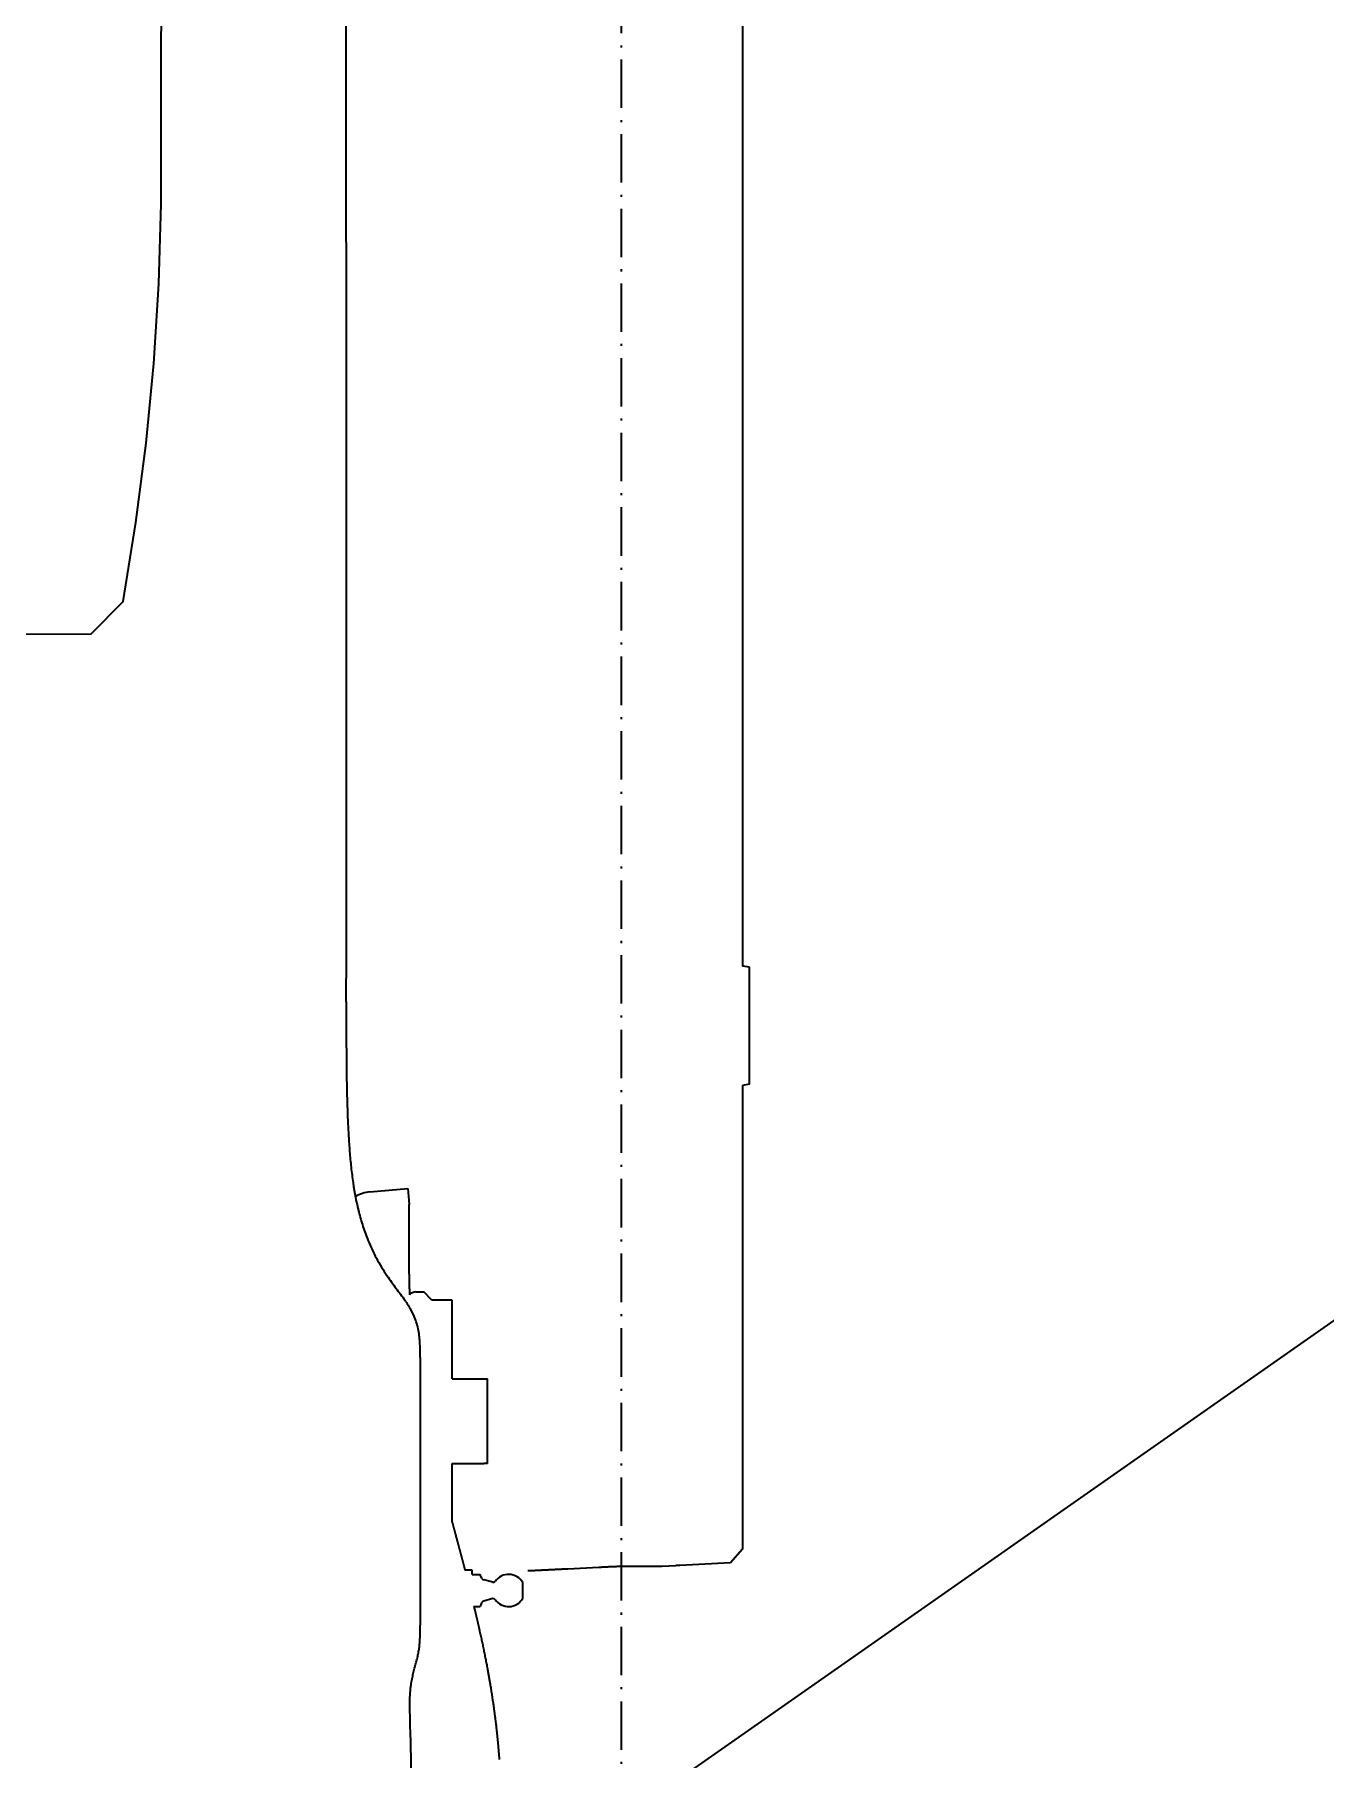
# Model space of a CAD drawing. Header units: millimetres. Extents: x 120 to 10915, y 515 to 8014.
# Drawn here: x 2454.5 to 2774.5, y 2780.1 to 3207.7 of the extents above; entities that cross this region are included whole.
import ezdxf

# ---------------------------------------------------------------- set-up
doc = ezdxf.new("R2010")
doc.units = ezdxf.units.MM
doc.linetypes.add('DASHDOT', pattern=[18.5, 12, -3, 0.5, -3])
doc.layers.get('0').update_dxf_attribs({"lineweight": 13})
for name, color, linetype, lineweight in [('201_Dimensions', 7, 'Continuous', 13), ('202_Information', 7, 'Continuous', 13), ('205_Chassis_top_view', 7, 'Continuous', 13), ('206_Cab_side_and_top_view', 7, 'Continuous', 13)]:
    doc.layers.add(name, color=color, linetype=linetype, lineweight=lineweight)

# ---------------------------------------------------------------- blocks, each defined once
blk = doc.blocks.new('PREL')
at = {"layer": '202_Information', "color": 1, "lineweight": 35}
blk.add_line((2352.413049, 421.911235), (2925.81948, 823.41474), dxfattribs=at)
blk = doc.blocks.new('2647074_1')
at = {"layer": '201_Dimensions', "color": 2, "linetype": 'DASHDOT', "lineweight": 35}
blk.add_line((2600, 150), (2600, 1275), dxfattribs=at)
blk = doc.blocks.new('2409089_1')
at = {"layer": '206_Cab_side_and_top_view', "color": 3, "lineweight": 35}
for p, q in [((2537.6, 750.81), (2547, 751.63)), ((2547, 751.63), (2547.35, 747.65)), ((2547.35, 741.17), (2547.35, 747.65)), ((2547.35, 730.38), (2547.35, 741.17)), ((2549, 726), (2551, 726)), ((2553, 724), (2551, 726)), ((2558, 724), (2553, 724)), ((2558, 704.5), (2558, 724)), ((2550.1, 709.72), (2550.1, 643.39)), ((2558, 704.5), (2565.86, 704.5)), ((2565.86, 704.5), (2566.8, 704.5)), ((2566.8, 699.25), (2566.8, 704.5)), ((2566.8, 699.04), (2566.8, 699.25)), ((2566.8, 688.75), (2566.8, 699.03)), ((2566.8, 683.5), (2566.8, 688.75)), ((2558, 668.99), (2558, 683.5)), ((2558, 683.5), (2565.86, 683.5)), ((2566.8, 683.5), (2565.86, 683.5)), ((2563, 657), (2561.19, 657)), ((2563, 656), (2563, 657)), ((2563, 656), (2565, 656)), ((2565.18, 655.32), (2565, 656)), ((2568.13, 654.02), (2565.89, 654.62)), ((2568.13, 649.98), (2565.89, 649.38)), ((2575.5, 651.07), (2575.5, 653.94)), ((2575.5, 650.06), (2575.5, 651.07)), ((2563.4, 648), (2565, 648)), ((2565.18, 648.68), (2565, 648))]:
    blk.add_line(p, q, dxfattribs=at)
blk.add_lwpolyline([(2531.78, 797.91, 0.000638), (2531.71, 1046.35)], format="xyb", dxfattribs=at)
for centre, radius, start, end in [((2538.3, 742.84), 8, 95, 121.8287), ((2549, 724), 2, 90, 140.6635), ((2534.42, 714.23), 15.26, 29.5653, 30.9689), ((2566.15, 655.58), 1, 195, 255), ((2572, 652), 4, 28.955, 146.251), ((2568.26, 654.5), 0.5, 255, 326.251), ((2568.26, 649.5), 0.5, 33.749, 105), ((2572, 652), 4, 213.749, 331.045), ((2566.15, 648.42), 1, 105, 165), ((1333.39, 585.91), 1214.69, 358.75073, 1.62672)]:
    blk.add_arc(centre, radius, start, end, dxfattribs=at)
for points, degree, knots in [([(2531.78, 797.91), (2531.77, 796.06), (2531.77, 792.36), (2531.78, 786.81), (2531.82, 781.25), (2531.91, 775.15), (2532.08, 769.62), (2532.33, 764.65), (2532.59, 760.78), (2532.95, 756.92), (2533.58, 751.92), (2534.5, 747), (2535.86, 742.22), (2537.26, 738.37), (2539.2, 734.24), (2540.9, 731.44), (2541.85, 730.04)], 3, [0, 0, 0, 0, 5.549664, 11.102556, 16.662524, 22.232984, 29.400349, 33.273405, 37.150235, 41.0301, 44.910413, 52.26822, 56.000777, 59.805063, 64.570519, 69.637435, 69.637435, 69.637435, 69.637435]), ([(2541.85, 730.04), (2542.22, 729.49), (2542.97, 728.43), (2544.11, 726.9), (2545.22, 725.42), (2546.21, 724.05), (2546.97, 722.94), (2547.36, 722.31), (2547.5, 722.08)], 3, [0, 0, 0, 0, 1.989671, 3.900768, 5.726301, 7.532051, 8.952397, 9.762117, 9.762117, 9.762117, 9.762117]), ([(2547.35, 730.38), (2547.35, 729.79), (2547.35, 729.18), (2547.36, 728.56), (2547.38, 727.53), (2547.41, 726.47), (2547.42, 726.08), (2547.44, 725.68), (2547.45, 725.27)], 5, [0, 0, 0, 0, 0, 0, 8.367159, 8.367159, 8.367159, 13.347307, 13.347307, 13.347307, 13.347307, 13.347307, 13.347307]), ([(2550.1, 709.72), (2550.1, 710.28), (2550.1, 711.41), (2550.06, 713.11), (2549.93, 714.81), (2549.68, 716.49), (2549.28, 718.15), (2548.77, 719.58), (2548.22, 720.77), (2547.87, 721.43), (2547.69, 721.76)], 3, [0, 0, 0, 0, 1.692214, 3.387407, 5.102606, 6.782381, 8.498152, 10.206779, 11.314771, 12.440134, 12.440134, 12.440134, 12.440134]), ([(2558, 668.99), (2558.24, 668.09), (2558.48, 667.2), (2558.72, 666.3), (2559.29, 664.18), (2559.86, 662.05), (2560.2, 660.79), (2560.59, 659.29), (2560.99, 657.79), (2561.06, 657.53), (2561.12, 657.26), (2561.19, 657)], 5, [28.383588, 28.383588, 28.383588, 28.383588, 28.383588, 28.383588, 37.478201, 37.478201, 37.478201, 49.969001, 49.969001, 49.969001, 52.632497, 52.632497, 52.632497, 52.632497, 52.632497, 52.632497]), ([(2563.4, 648), (2563.51, 647.57), (2563.61, 647.14), (2563.72, 646.71), (2564.11, 645.06), (2564.5, 643.41), (2564.78, 642.18), (2565.88, 637.26), (2566.86, 632.29), (2567.52, 628.55), (2568.28, 623.55), (2568.89, 618.54), (2569.03, 617.29), (2569.26, 615.1), (2569.46, 612.91), (2569.53, 611.97), (2569.61, 611.04), (2569.68, 610.1)], 5, [7.950045, 7.950045, 7.950045, 7.950045, 7.950045, 7.950045, 12.317544, 12.317544, 12.317544, 24.683438, 24.683438, 24.683438, 61.845839, 61.845839, 61.845839, 74.22265, 74.22265, 74.22265, 83.483206, 83.483206, 83.483206, 83.483206, 83.483206, 83.483206]), ([(2547.69, 627.39), (2547.74, 627.92), (2547.87, 628.94), (2548.14, 630.4), (2548.46, 631.74), (2548.79, 633), (2549.11, 634.19), (2549.41, 635.37), (2549.66, 636.54), (2549.86, 637.75), (2549.99, 639.01), (2550.07, 640.37), (2550.1, 641.84), (2550.1, 642.86), (2550.1, 643.39)], 3, [0, 0, 0, 0, 1.607878, 3.080909, 4.448751, 5.737244, 6.969875, 8.169825, 9.361952, 10.573958, 11.836285, 13.180895, 14.639698, 16.243611, 16.243611, 16.243611, 16.243611]), ([(2547.6, 620.39), (2547.58, 620.78), (2547.56, 621.56), (2547.54, 622.72), (2547.53, 623.89), (2547.54, 625.06), (2547.59, 626.22), (2547.65, 627), (2547.69, 627.39)], 3, [0, 0, 0, 0, 1.165765, 2.33156, 3.497584, 4.664394, 5.83307, 7.00548, 7.00548, 7.00548, 7.00548])]:
    blk.add_open_spline(points, degree=degree, knots=knots, dxfattribs=at)
blk = doc.blocks.new('2470071')
at = {"layer": '206_Cab_side_and_top_view', "color": 3, "lineweight": 35}
for p, q in [((2630, 1139.99), (2630, 806.8)), ((2631.7, 806.5), (2630, 806.8)), ((2631.7, 785.05), (2631.7, 806.5)), ((2631.7, 777.5), (2631.7, 785.05)), ((2631.7, 777.5), (2630, 777.2)), ((2630, 777.2), (2630, 662.22)), ((2627, 658.89), (2614.48, 658.23)), ((2630, 662.22), (2627, 658.89)), ((2586.73, 657.4), (2594.34, 657.78)), ((2599.56, 658), (2610, 658)), ((2610, 658), (2613.5, 658.18)), ((2614.48, 658.23), (2613.5, 658.18))]:
    blk.add_line(p, q, dxfattribs=at)
blk.add_open_spline([(2576.78, 656.91), (2578.75, 657), (2580.73, 657.1), (2582.72, 657.2), (2584.72, 657.3), (2586.73, 657.4)], degree=5, dxfattribs=at)
blk.add_open_spline([(2594.34, 657.78), (2595.2, 657.83), (2596.06, 657.87), (2596.91, 657.91), (2598.11, 657.96), (2598.98, 657.99), (2599.24, 658), (2599.44, 658), (2599.56, 658)], degree=5, knots=[0, 0, 0, 0, 0, 0, 7.110688, 7.110688, 7.110688, 11.167399, 11.167399, 11.167399, 11.167399, 11.167399, 11.167399], dxfattribs=at)
blk = doc.blocks.new('2833342_1')
at = {"layer": '205_Chassis_top_view', "color": 3, "lineweight": 35}
blk.add_lwpolyline([(2452.07666, 889.035828), (2468.5, 889.134827), (2476.5, 897.134827), (2479.635254, 916.712463), (2482.146973, 936.379822), (2484.033203, 956.117004), (2485.291748, 975.904175), (2485.921387, 995.721252), (2486, 1081.365234), (2485.685059, 1101.189819), (2484.740967, 1120.994385), (2483.168457, 1140.759033), (2480.969238, 1160.463867), (2478.145264, 1180.088745), (2476.5, 1189.865234), (2468.5, 1197.865234), (2453, 1197.865234)], dxfattribs=at)

msp = doc.modelspace()

# ---------------------------------------------------------------- block references
at = {"color": 7, "lineweight": 35}
for name in ['PREL', '2833342_1', '2470071', '2647074_1', '2409089_1']:
    msp.add_blockref(name, (0, 2170), dxfattribs=at)

doc.saveas('drawing.dxf')
